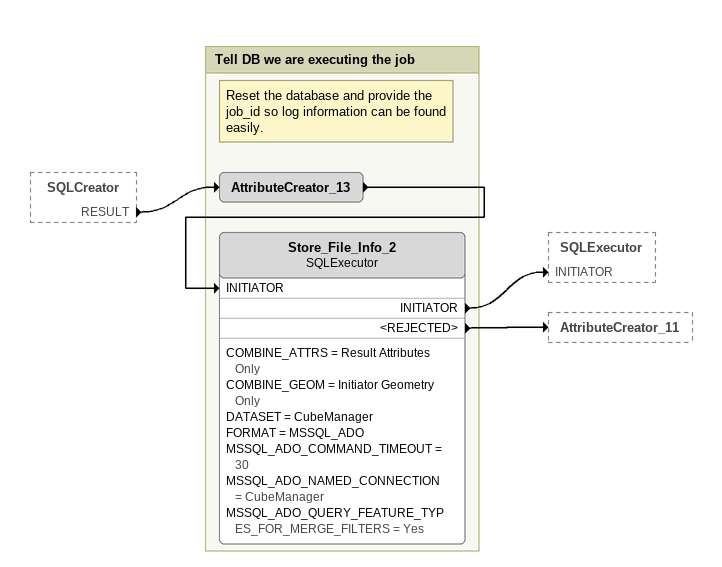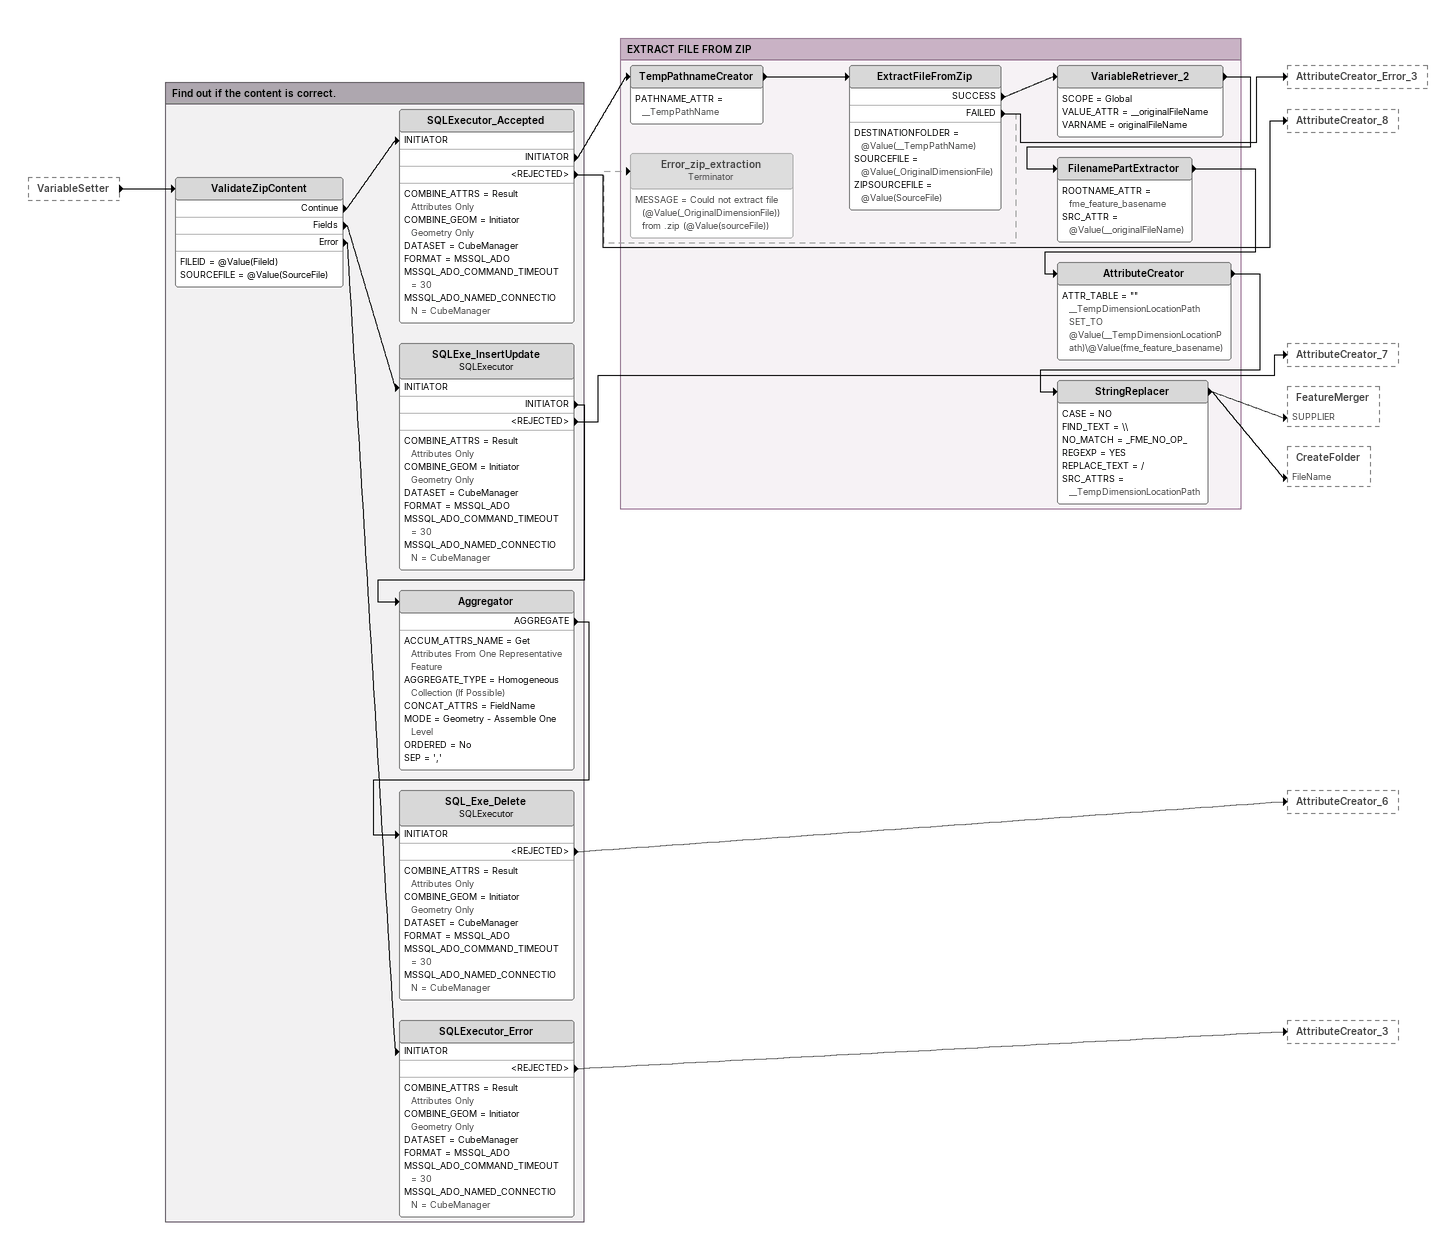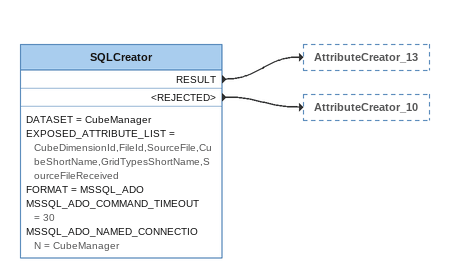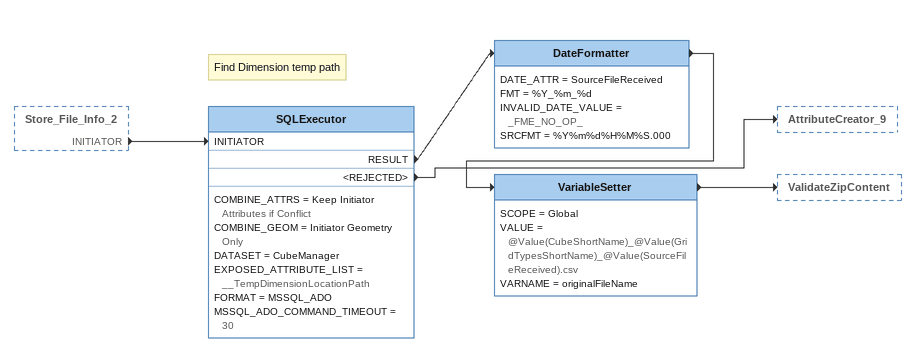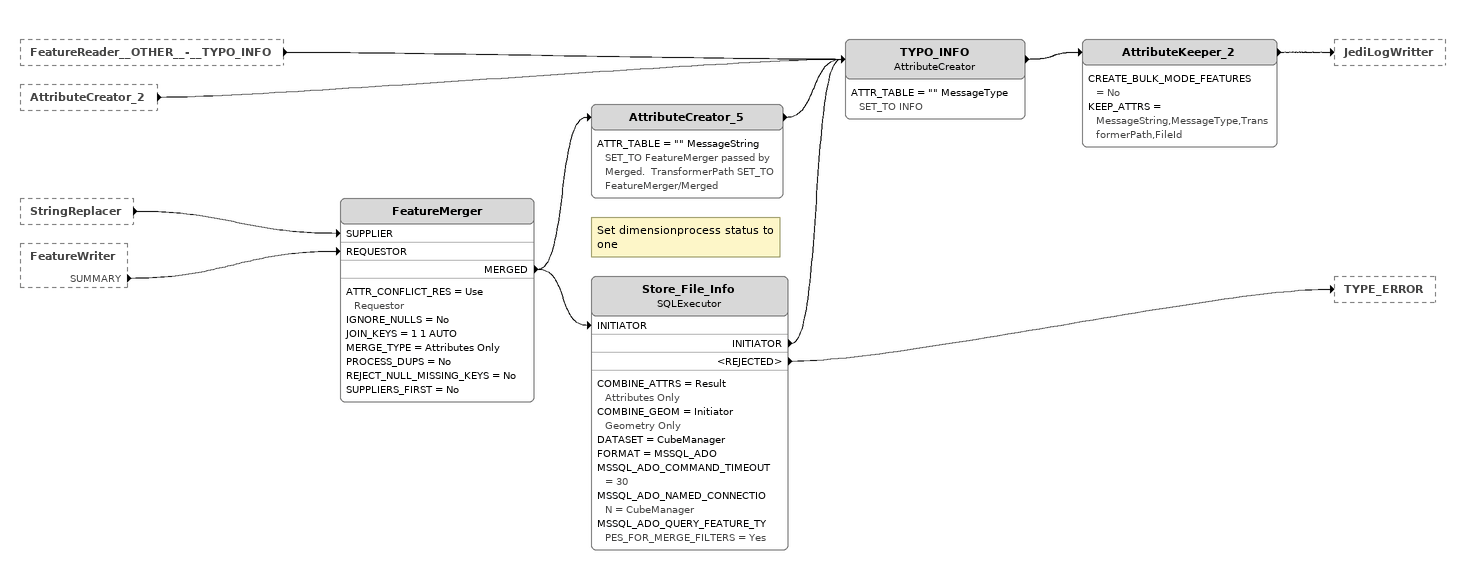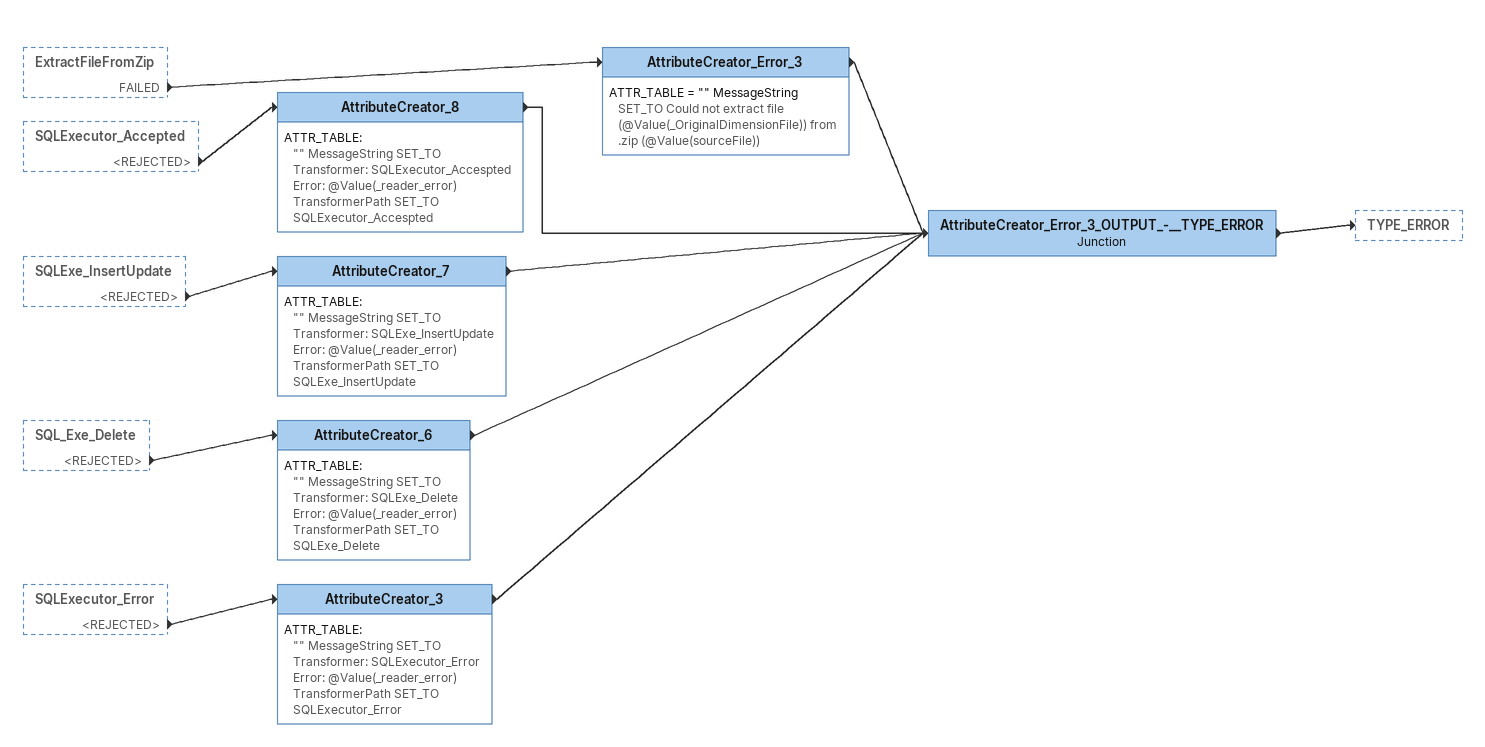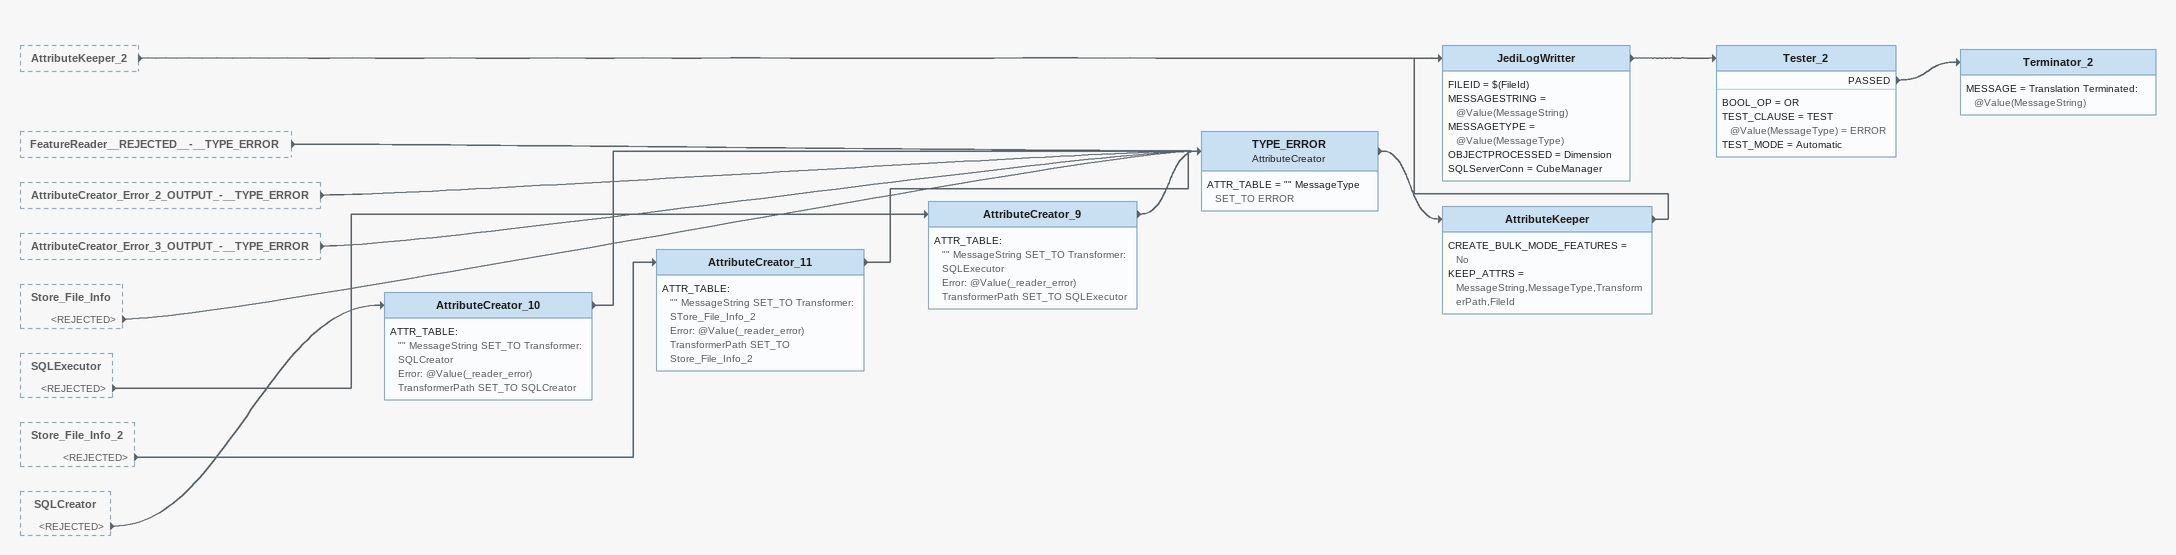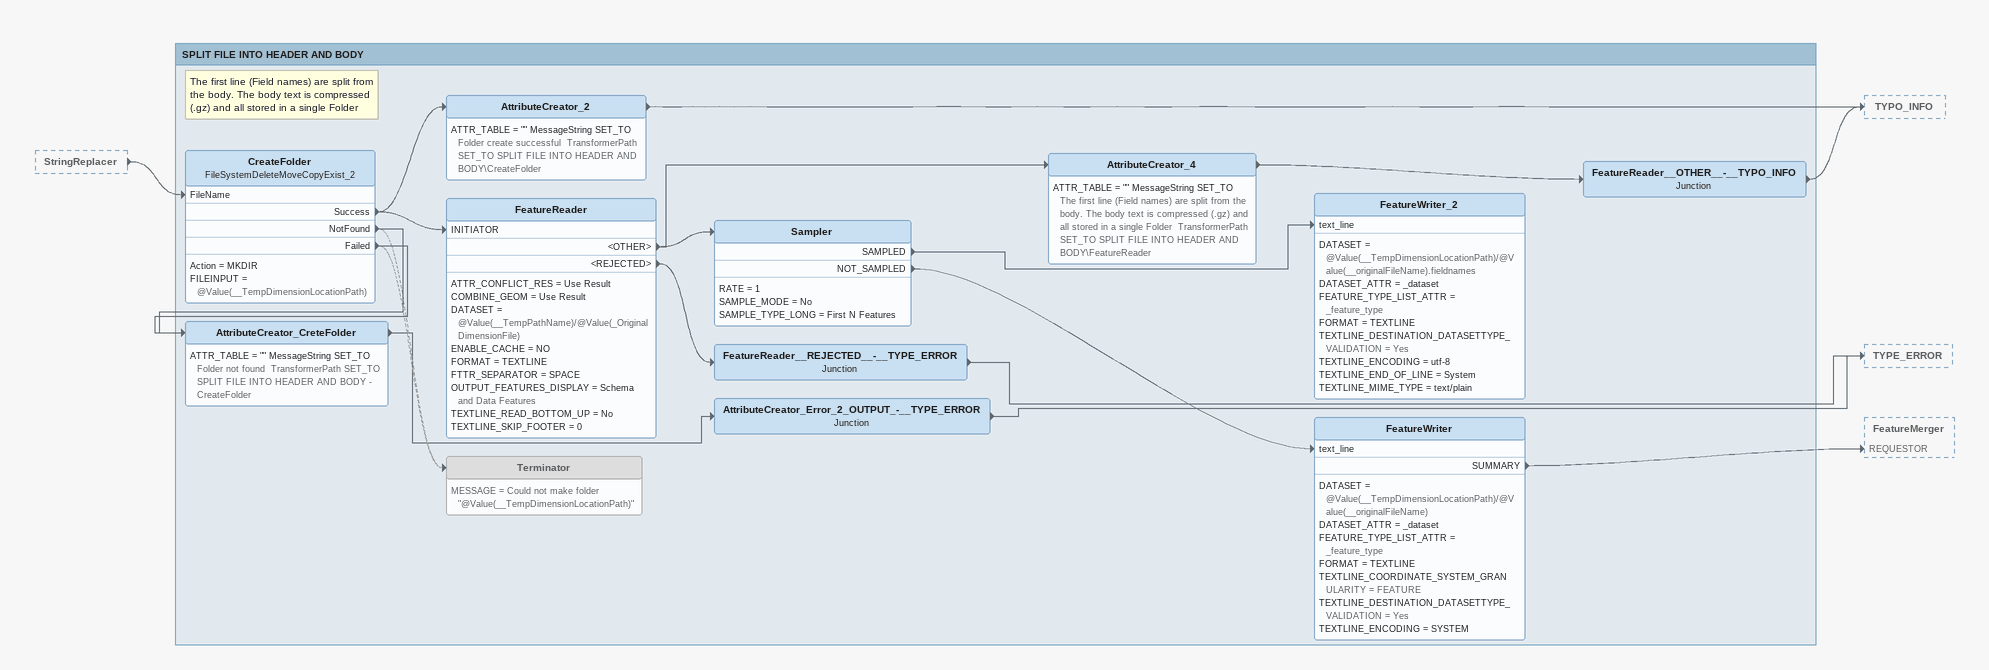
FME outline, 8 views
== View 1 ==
SQLCreator [outside]
    RESULT -> AttributeCreator_13

Bookmark: Tell DB we are executing the job
Note: Reset the database and provide the job_id so log information can be found easily.
AttributeCreator_13
    -> Store_File_Info_2 [INITIATOR]
Store_File_Info_2: SQLExecutor
    COMBINE_ATTRS = Result Attributes Only
    COMBINE_GEOM = Initiator Geometry Only
    DATASET = CubeManager
    FORMAT = MSSQL_ADO
    MSSQL_ADO_COMMAND_TIMEOUT = 30
    MSSQL_ADO_NAMED_CONNECTION = CubeManager
    MSSQL_ADO_QUERY_FEATURE_TYPES_FOR_MERGE_FILTERS = Yes
    INITIATOR -> SQLExecutor [INITIATOR]
    <REJECTED> -> AttributeCreator_11

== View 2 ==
VariableSetter [outside]
    -> ValidateZipContent

Bookmark: Find out if the content is correct.
ValidateZipContent
    FILEID = @Value(FileId)
    SOURCEFILE = @Value(SourceFile)
    Continue -> SQLExecutor_Accepted [INITIATOR]
    Fields -> SQLExe_InsertUpdate [INITIATOR]
    Error -> SQLExecutor_Error [INITIATOR]
SQLExecutor_Accepted
    COMBINE_ATTRS = Result Attributes Only
    COMBINE_GEOM = Initiator Geometry Only
    DATASET = CubeManager
    FORMAT = MSSQL_ADO
    MSSQL_ADO_COMMAND_TIMEOUT = 30
    MSSQL_ADO_NAMED_CONNECTION = CubeManager
    INITIATOR -> TempPathnameCreator
    <REJECTED> -> AttributeCreator_8
SQLExe_InsertUpdate: SQLExecutor
    COMBINE_ATTRS = Result Attributes Only
    COMBINE_GEOM = Initiator Geometry Only
    DATASET = CubeManager
    FORMAT = MSSQL_ADO
    MSSQL_ADO_COMMAND_TIMEOUT = 30
    MSSQL_ADO_NAMED_CONNECTION = CubeManager
    INITIATOR -> Aggregator
    <REJECTED> -> AttributeCreator_7
Aggregator
    ACCUM_ATTRS_NAME = Get Attributes From One Representative Feature
    AGGREGATE_TYPE = Homogeneous Collection (If Possible)
    CONCAT_ATTRS = FieldName
    MODE = Geometry - Assemble One Level
    ORDERED = No
    SEP = ','
    AGGREGATE -> SQL_Exe_Delete [INITIATOR]
SQL_Exe_Delete: SQLExecutor
    COMBINE_ATTRS = Result Attributes Only
    COMBINE_GEOM = Initiator Geometry Only
    DATASET = CubeManager
    FORMAT = MSSQL_ADO
    MSSQL_ADO_COMMAND_TIMEOUT = 30
    MSSQL_ADO_NAMED_CONNECTION = CubeManager
    <REJECTED> -> AttributeCreator_6
SQLExecutor_Error
    COMBINE_ATTRS = Result Attributes Only
    COMBINE_GEOM = Initiator Geometry Only
    DATASET = CubeManager
    FORMAT = MSSQL_ADO
    MSSQL_ADO_COMMAND_TIMEOUT = 30
    MSSQL_ADO_NAMED_CONNECTION = CubeManager
    <REJECTED> -> AttributeCreator_3

Bookmark: EXTRACT FILE FROM ZIP
TempPathnameCreator
    PATHNAME_ATTR = __TempPathName
    -> ExtractFileFromZip
ExtractFileFromZip
    DESTINATIONFOLDER = @Value(__TempPathName)
    SOURCEFILE = @Value(_OriginalDimensionFile)
    ZIPSOURCEFILE = @Value(SourceFile)
    SUCCESS -> VariableRetriever_2
    FAILED -> Error_zip_extraction [off]
    FAILED -> AttributeCreator_Error_3
VariableRetriever_2
    SCOPE = Global
    VALUE_ATTR = __originalFileName
    VARNAME = originalFileName
    -> FilenamePartExtractor
FilenamePartExtractor
    ROOTNAME_ATTR = fme_feature_basename
    SRC_ATTR = @Value(__originalFileName)
    -> AttributeCreator
AttributeCreator
    ATTR_TABLE = "" __TempDimensionLocationPath SET_TO @Value(__TempDimensionLocationPath)\@Value(fme_feature_basename)
    -> StringReplacer
StringReplacer
    CASE = NO
    FIND_TEXT = \\
    NO_MATCH = _FME_NO_OP_
    REGEXP = YES
    REPLACE_TEXT = /
    SRC_ATTRS = __TempDimensionLocationPath
    -> FeatureMerger [SUPPLIER]
    -> CreateFolder [FileName]
Error_zip_extraction: Terminator [off]
    MESSAGE = Could not extract file (@Value(_OriginalDimensionFile)) from .zip (@Value(sourceFile))

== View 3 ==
SQLCreator
    DATASET = CubeManager
    EXPOSED_ATTRIBUTE_LIST = CubeDimensionId,FileId,SourceFile,CubeShortName,GridTypesShortName,SourceFileReceived
    FORMAT = MSSQL_ADO
    MSSQL_ADO_COMMAND_TIMEOUT = 30
    MSSQL_ADO_NAMED_CONNECTION = CubeManager
    RESULT -> AttributeCreator_13
    <REJECTED> -> AttributeCreator_10

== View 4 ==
Store_File_Info_2 [outside]
    INITIATOR -> SQLExecutor [INITIATOR]
Note: Find Dimension temp path
SQLExecutor
    COMBINE_ATTRS = Keep Initiator Attributes if Conflict
    COMBINE_GEOM = Initiator Geometry Only
    DATASET = CubeManager
    EXPOSED_ATTRIBUTE_LIST = __TempDimensionLocationPath
    FORMAT = MSSQL_ADO
    MSSQL_ADO_COMMAND_TIMEOUT = 30
    RESULT -> DateFormatter
    <REJECTED> -> AttributeCreator_9
DateFormatter
    DATE_ATTR = SourceFileReceived
    FMT = %Y_%m_%d
    INVALID_DATE_VALUE = _FME_NO_OP_
    SRCFMT = %Y%m%d%H%M%S.000
    -> VariableSetter
VariableSetter
    SCOPE = Global
    VALUE = @Value(CubeShortName)_@Value(GridTypesShortName)_@Value(SourceFileReceived).csv
    VARNAME = originalFileName
    -> ValidateZipContent

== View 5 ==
FeatureReader__OTHER__-__TYPO_INFO [outside]
    -> TYPO_INFO
AttributeCreator_2 [outside]
    -> TYPO_INFO
StringReplacer [outside]
    -> FeatureMerger [SUPPLIER]
FeatureWriter [outside]
    SUMMARY -> FeatureMerger [REQUESTOR]
FeatureMerger
    ATTR_CONFLICT_RES = Use Requestor
    IGNORE_NULLS = No
    JOIN_KEYS = 1 1 AUTO
    MERGE_TYPE = Attributes Only
    PROCESS_DUPS = No
    REJECT_NULL_MISSING_KEYS = No
    SUPPLIERS_FIRST = No
    MERGED -> Store_File_Info [INITIATOR]
    MERGED -> AttributeCreator_5
AttributeCreator_5
    ATTR_TABLE = "" MessageString SET_TO FeatureMerger passed by Merged.  TransformerPath SET_TO FeatureMerger/Merged
    -> TYPO_INFO
Note: Set dimensionprocess status to one
Store_File_Info: SQLExecutor
    COMBINE_ATTRS = Result Attributes Only
    COMBINE_GEOM = Initiator Geometry Only
    DATASET = CubeManager
    FORMAT = MSSQL_ADO
    MSSQL_ADO_COMMAND_TIMEOUT = 30
    MSSQL_ADO_NAMED_CONNECTION = CubeManager
    MSSQL_ADO_QUERY_FEATURE_TYPES_FOR_MERGE_FILTERS = Yes
    INITIATOR -> TYPO_INFO
    <REJECTED> -> TYPE_ERROR
TYPO_INFO: AttributeCreator
    ATTR_TABLE = "" MessageType SET_TO INFO
    -> AttributeKeeper_2
AttributeKeeper_2
    CREATE_BULK_MODE_FEATURES = No
    KEEP_ATTRS = MessageString,MessageType,TransformerPath,FileId
    -> JediLogWritter

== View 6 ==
ExtractFileFromZip [outside]
    FAILED -> AttributeCreator_Error_3
SQLExecutor_Accepted [outside]
    <REJECTED> -> AttributeCreator_8
SQLExe_InsertUpdate [outside]
    <REJECTED> -> AttributeCreator_7
SQL_Exe_Delete [outside]
    <REJECTED> -> AttributeCreator_6
SQLExecutor_Error [outside]
    <REJECTED> -> AttributeCreator_3
AttributeCreator_Error_3
    ATTR_TABLE = "" MessageString SET_TO Could not extract file (@Value(_OriginalDimensionFile)) from .zip (@Value(sourceFile))
    -> AttributeCreator_Error_3_OUTPUT_-__TYPE_ERROR
AttributeCreator_8
    ATTR_TABLE:
      "" MessageString SET_TO Transformer: SQLExecutor_Accespted
      Error: @Value(_reader_error)  TransformerPath SET_TO SQLExecutor_Accespted
    -> AttributeCreator_Error_3_OUTPUT_-__TYPE_ERROR
AttributeCreator_6
    ATTR_TABLE:
      "" MessageString SET_TO Transformer: SQLExe_Delete
      Error: @Value(_reader_error)  TransformerPath SET_TO SQLExe_Delete
    -> AttributeCreator_Error_3_OUTPUT_-__TYPE_ERROR
AttributeCreator_7
    ATTR_TABLE:
      "" MessageString SET_TO Transformer: SQLExe_InsertUpdate
      Error: @Value(_reader_error)  TransformerPath SET_TO SQLExe_InsertUpdate
    -> AttributeCreator_Error_3_OUTPUT_-__TYPE_ERROR
AttributeCreator_3
    ATTR_TABLE:
      "" MessageString SET_TO Transformer: SQLExecutor_Error
      Error: @Value(_reader_error)  TransformerPath SET_TO SQLExecutor_Error
    -> AttributeCreator_Error_3_OUTPUT_-__TYPE_ERROR
AttributeCreator_Error_3_OUTPUT_-__TYPE_ERROR: Junction
    -> TYPE_ERROR

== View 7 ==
AttributeKeeper_2 [outside]
    -> JediLogWritter
FeatureReader__REJECTED__-__TYPE_ERROR [outside]
    -> TYPE_ERROR
AttributeCreator_Error_2_OUTPUT_-__TYPE_ERROR [outside]
    -> TYPE_ERROR
AttributeCreator_Error_3_OUTPUT_-__TYPE_ERROR [outside]
    -> TYPE_ERROR
Store_File_Info [outside]
    <REJECTED> -> TYPE_ERROR
SQLExecutor [outside]
    <REJECTED> -> AttributeCreator_9
Store_File_Info_2 [outside]
    <REJECTED> -> AttributeCreator_11
SQLCreator [outside]
    <REJECTED> -> AttributeCreator_10
AttributeCreator_9
    ATTR_TABLE:
      "" MessageString SET_TO Transformer: SQLExecutor
      Error: @Value(_reader_error)  TransformerPath SET_TO SQLExecutor
    -> TYPE_ERROR
AttributeCreator_11
    ATTR_TABLE:
      "" MessageString SET_TO Transformer: STore_File_Info_2
      Error: @Value(_reader_error)  TransformerPath SET_TO Store_File_Info_2
    -> TYPE_ERROR
AttributeCreator_10
    ATTR_TABLE:
      "" MessageString SET_TO Transformer: SQLCreator
      Error: @Value(_reader_error)  TransformerPath SET_TO SQLCreator
    -> TYPE_ERROR
TYPE_ERROR: AttributeCreator
    ATTR_TABLE = "" MessageType SET_TO ERROR
    -> AttributeKeeper
AttributeKeeper
    CREATE_BULK_MODE_FEATURES = No
    KEEP_ATTRS = MessageString,MessageType,TransformerPath,FileId
    -> JediLogWritter
JediLogWritter
    FILEID = $(FileId)
    MESSAGESTRING = @Value(MessageString)
    MESSAGETYPE = @Value(MessageType)
    OBJECTPROCESSED = Dimension
    SQLServerConn = CubeManager
    -> Tester_2
Tester_2
    BOOL_OP = OR
    TEST_CLAUSE = TEST @Value(MessageType) = ERROR
    TEST_MODE = Automatic
    PASSED -> Terminator_2
Terminator_2
    MESSAGE = Translation Terminated: @Value(MessageString)

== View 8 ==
StringReplacer [outside]
    -> CreateFolder [FileName]

Bookmark: SPLIT FILE INTO HEADER AND BODY
Note: The first line (Field names) are split from the body. The body text is compressed (.gz) and all stored in a single Folder
CreateFolder: FileSystemDeleteMoveCopyExist_2
    Action = MKDIR
    FILEINPUT = @Value(__TempDimensionLocationPath)
    Success -> FeatureReader [INITIATOR]
    Success -> AttributeCreator_2
    NotFound -> Terminator [off]
    NotFound -> AttributeCreator_CreteFolder
    Failed -> Terminator [off]
    Failed -> AttributeCreator_CreteFolder
AttributeCreator_2
    ATTR_TABLE = "" MessageString SET_TO Folder create successful  TransformerPath SET_TO SPLIT FILE INTO HEADER AND BODY\CreateFolder
    -> TYPO_INFO
FeatureReader
    ATTR_CONFLICT_RES = Use Result
    COMBINE_GEOM = Use Result
    DATASET = @Value(__TempPathName)/@Value(_OriginalDimensionFile)
    ENABLE_CACHE = NO
    FORMAT = TEXTLINE
    FTTR_SEPARATOR = SPACE
    OUTPUT_FEATURES_DISPLAY = Schema and Data Features
    TEXTLINE_READ_BOTTOM_UP = No
    TEXTLINE_SKIP_FOOTER = 0
    <OTHER> -> Sampler
    <OTHER> -> AttributeCreator_4
    <REJECTED> -> FeatureReader__REJECTED__-__TYPE_ERROR
AttributeCreator_4
    ATTR_TABLE = "" MessageString SET_TO The first line (Field names) are split from the body. The body text is compressed (.gz) and all stored in a single Folder  TransformerPath SET_TO SPLIT FILE INTO HEADER AND BODY\FeatureReader
    -> FeatureReader__OTHER__-__TYPO_INFO
FeatureReader__OTHER__-__TYPO_INFO: Junction
    -> TYPO_INFO
Sampler
    RATE = 1
    SAMPLE_MODE = No
    SAMPLE_TYPE_LONG = First N Features
    SAMPLED -> FeatureWriter_2 [text_line]
    NOT_SAMPLED -> FeatureWriter [text_line]
FeatureWriter_2
    DATASET = @Value(__TempDimensionLocationPath)/@Value(__originalFileName).fieldnames
    DATASET_ATTR = _dataset
    FEATURE_TYPE_LIST_ATTR = _feature_type
    FORMAT = TEXTLINE
    TEXTLINE_DESTINATION_DATASETTYPE_VALIDATION = Yes
    TEXTLINE_ENCODING = utf-8
    TEXTLINE_END_OF_LINE = System
    TEXTLINE_MIME_TYPE = text/plain
FeatureWriter
    DATASET = @Value(__TempDimensionLocationPath)/@Value(__originalFileName)
    DATASET_ATTR = _dataset
    FEATURE_TYPE_LIST_ATTR = _feature_type
    FORMAT = TEXTLINE
    TEXTLINE_COORDINATE_SYSTEM_GRANULARITY = FEATURE
    TEXTLINE_DESTINATION_DATASETTYPE_VALIDATION = Yes
    TEXTLINE_ENCODING = SYSTEM
    SUMMARY -> FeatureMerger [REQUESTOR]
FeatureReader__REJECTED__-__TYPE_ERROR: Junction
    -> TYPE_ERROR
Terminator [off]
    MESSAGE = Could not make folder "@Value(__TempDimensionLocationPath)"
AttributeCreator_CreteFolder
    ATTR_TABLE = "" MessageString SET_TO Folder not found  TransformerPath SET_TO SPLIT FILE INTO HEADER AND BODY - CreateFolder
    -> AttributeCreator_Error_2_OUTPUT_-__TYPE_ERROR
AttributeCreator_Error_2_OUTPUT_-__TYPE_ERROR: Junction
    -> TYPE_ERROR
